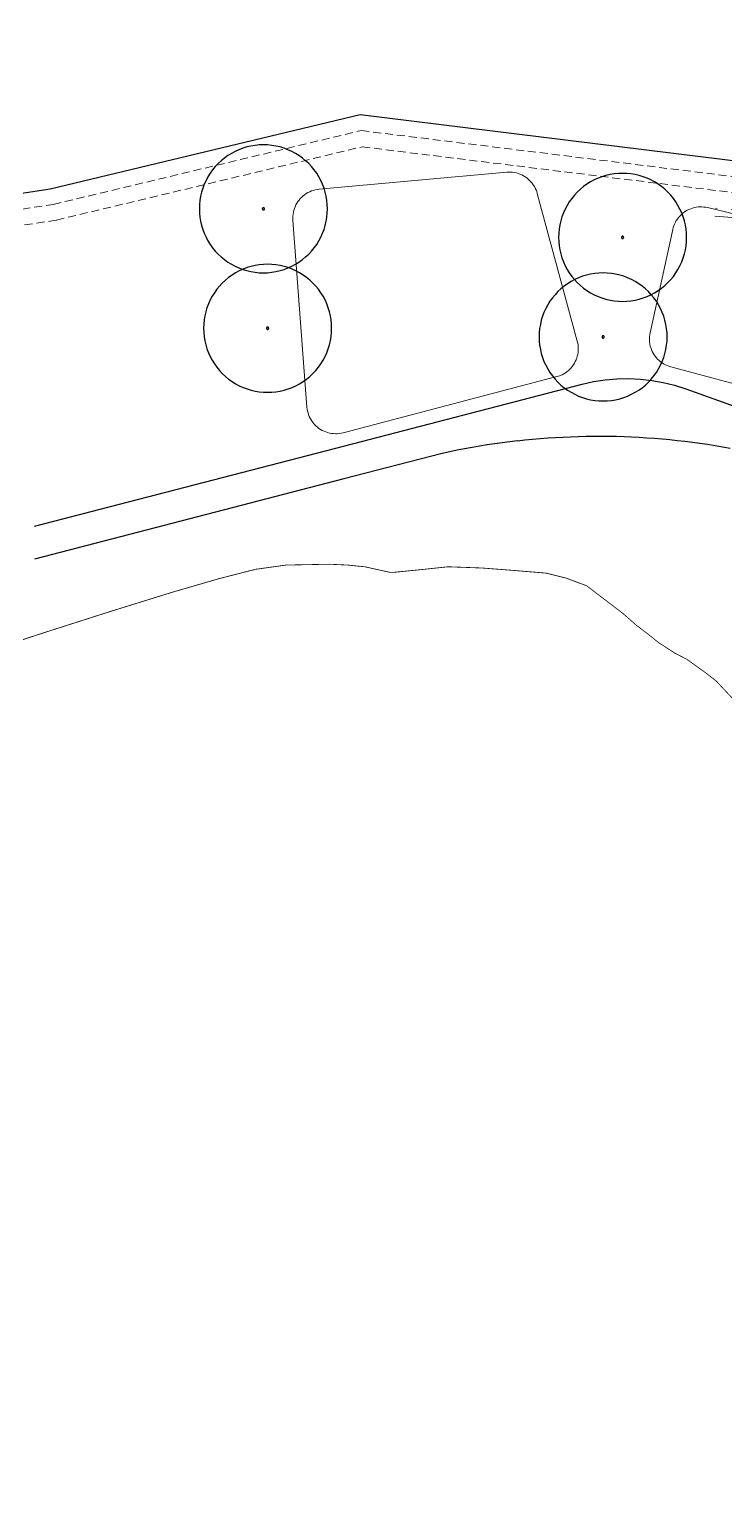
# Model space of a CAD drawing. Header units: inches. Extents: x -3368894 to 5148796, y 84 to 10864301.
# Drawn here: x 502408.4 to 502451.9, y 4346400.4 to 4346492.8 of the extents above; entities that cross this region are included whole.
import ezdxf

# ---------------------------------------------------------------- set-up
doc = ezdxf.new("R2010")
doc.units = ezdxf.units.IN
doc.header["$MEASUREMENT"] = 0
doc.linetypes.add('ACAD_ISO07W100', pattern=[3, 0, -3])
doc.linetypes.add('NASCOSTA', pattern=[0.375, 0.25, -0.125])
for name, color, linetype, lineweight in [('cm canale', 4, 'Continuous', 5), ('cm_quote', 174, 'Continuous', 0), ('cp_limite laguna_linea', 252, 'Continuous', 9), ('cp_piattaforme volumi_linea', 4, 'Continuous', 25), ('cp_pozzette_linee', 142, 'Continuous', 9)]:
    doc.layers.add(name, color=color, linetype=linetype, lineweight=lineweight)
for name, color, linetype in [('cp_alberi_linea', 103, 'Continuous'), ('cp_profilo passerella_linea', 12, 'Continuous'), ('cp_recinzioni leggere_linea', 4, 'Continuous'), ('cp_vegetazione_linee', 34, 'Continuous')]:
    doc.layers.add(name, color=color, linetype=linetype)
doc.styles.get("Standard").update_dxf_attribs({"font": 'GOTHIC.TTF'})
doc.dimstyles.new('Quote 200', dxfattribs={"dimtxt": 0.5, "dimasz": 0.2, "dimexe": 1.25, "dimexo": 0.625, "dimgap": 0.2, "dimtad": 1, "dimzin": 1, "dimtxsty": 'Standard', "dimblk": 'ARCHTICK', "dimcen": 2.5, "dimse1": 1, "dimse2": 1, "dimazin": 0, "dimtfac": 1, "dimtmove": 0, "dimatfit": 3, "dimldrblk": 'NONE', "dimfxl": 1, "dimlwd": 0, "dimarcsym": 0})

# ---------------------------------------------------------------- blocks, each defined once
blk = doc.blocks.new('_ArchTick')
at = {"color": 0, "linetype": 'ByBlock', "const_width": 0.15}
blk.add_lwpolyline([(-0.5, -0.5), (0.5, 0.5)], dxfattribs=at)
blk = doc.blocks.new('*D263')
at = {"layer": 'cm_quote', "color": 0, "lineweight": 0, "transparency": 16777216}
for p, q in [((-3368891.703, 8689622.26), (-929594.242, 10864300.067)), ((-3368894.34, 8689619.909), (-3368891.703, 8689622.26))]:
    blk.add_line(p, q, dxfattribs=at)
at = {"layer": 'DEFPOINTS', "color": 0, "transparency": 16777216}
for p in [(-3368891.703, 8689622.26), (503231.569, 4346330.378), (503228.933, 4346328.028)]:
    blk.add_point(p, dxfattribs=at)
at = {"layer": 'cm_quote', "color": 0, "lineweight": 0, "transparency": 16777216, "xscale": 0.2, "yscale": 0.2, "zscale": 0.2}
for p, rotation in [((-3368891.703, 8689622.26), 41.71758129249201), ((-3368894.34, 8689619.909), 221.717581292492)]:
    blk.add_blockref('_ArchTick', p, dxfattribs=dict(at, rotation=rotation))
at = {"layer": 'cm_quote', "color": 0, "transparency": 16777216, "insert": (-929595.199, 10864299.865), "char_height": 0.5, "attachment_point": 5, "rotation": 41.71758}
blk.add_mtext('3,53', dxfattribs=at)
blk = doc.blocks.new('_None')

msp = doc.modelspace()

# ---------------------------------------------------------------- linework, layer by layer
at = {"layer": 'cm canale'}
msp.add_lwpolyline([(502451.233, 4346481.136), (502465.68, 4346480.02), (502532.875, 4346455.768)], dxfattribs=at)
at = {"layer": 'cm canale', "linetype": 'ACAD_ISO07W100', "ltscale": 0.3}
msp.add_lwpolyline([(502451.272, 4346481.634), (502465.786, 4346480.513), (502533.044, 4346456.238)], dxfattribs=at)
at = {"layer": 'cp_alberi_linea'}
for points in [[(502427.019, 4346481.6), (502427.01, 4346481.862), (502426.984, 4346482.122), (502426.942, 4346482.381), (502426.882, 4346482.636), (502426.806, 4346482.886), (502426.714, 4346483.131), (502426.606, 4346483.369), (502426.483, 4346483.6), (502426.345, 4346483.823), (502426.192, 4346484.035), (502426.026, 4346484.238), (502425.847, 4346484.429), (502425.656, 4346484.608), (502425.454, 4346484.774), (502425.241, 4346484.926), (502425.019, 4346485.064), (502424.788, 4346485.188), (502424.549, 4346485.296), (502424.304, 4346485.388), (502424.054, 4346485.464), (502423.799, 4346485.523), (502423.541, 4346485.566), (502423.28, 4346485.592), (502423.019, 4346485.6), (502422.757, 4346485.592), (502422.497, 4346485.566), (502422.238, 4346485.523), (502421.983, 4346485.464), (502421.733, 4346485.388), (502421.488, 4346485.296), (502421.249, 4346485.188), (502421.019, 4346485.064), (502420.796, 4346484.926), (502420.584, 4346484.774), (502420.381, 4346484.608), (502420.19, 4346484.429), (502420.011, 4346484.238), (502419.845, 4346484.035), (502419.693, 4346483.823), (502419.555, 4346483.6), (502419.431, 4346483.369), (502419.323, 4346483.131), (502419.231, 4346482.886), (502419.155, 4346482.636), (502419.096, 4346482.381), (502419.053, 4346482.122), (502419.027, 4346481.862), (502419.019, 4346481.6), (502419.027, 4346481.339), (502419.053, 4346481.078), (502419.096, 4346480.82), (502419.155, 4346480.565), (502419.231, 4346480.315), (502419.323, 4346480.07), (502419.431, 4346479.831), (502419.555, 4346479.6), (502419.693, 4346479.378), (502419.845, 4346479.165), (502420.011, 4346478.963), (502420.19, 4346478.772), (502420.381, 4346478.593), (502420.584, 4346478.427), (502420.796, 4346478.274), (502421.019, 4346478.136), (502421.249, 4346478.013), (502421.488, 4346477.905), (502421.733, 4346477.813), (502421.983, 4346477.737), (502422.238, 4346477.677), (502422.497, 4346477.635), (502422.757, 4346477.609), (502423.019, 4346477.6), (502423.28, 4346477.609), (502423.541, 4346477.635), (502423.799, 4346477.677), (502424.054, 4346477.737), (502424.304, 4346477.813), (502424.549, 4346477.905), (502424.788, 4346478.013), (502425.019, 4346478.136), (502425.241, 4346478.274), (502425.454, 4346478.427), (502425.656, 4346478.593), (502425.847, 4346478.772), (502426.026, 4346478.963), (502426.192, 4346479.165), (502426.345, 4346479.378), (502426.483, 4346479.6), (502426.606, 4346479.831), (502426.714, 4346480.07), (502426.806, 4346480.315), (502426.882, 4346480.565), (502426.942, 4346480.82), (502426.984, 4346481.078), (502427.01, 4346481.339)], [(502449.457, 4346479.816), (502449.449, 4346480.077), (502449.423, 4346480.338), (502449.381, 4346480.596), (502449.321, 4346480.851), (502449.245, 4346481.102), (502449.153, 4346481.347), (502449.045, 4346481.585), (502448.921, 4346481.816), (502448.783, 4346482.038), (502448.631, 4346482.251), (502448.465, 4346482.453), (502448.286, 4346482.644), (502448.095, 4346482.823), (502447.892, 4346482.989), (502447.68, 4346483.142), (502447.457, 4346483.28), (502447.227, 4346483.403), (502446.988, 4346483.511), (502446.743, 4346483.604), (502446.493, 4346483.68), (502446.238, 4346483.739), (502445.979, 4346483.782), (502445.719, 4346483.807), (502445.457, 4346483.816), (502445.196, 4346483.807), (502444.935, 4346483.782), (502444.677, 4346483.739), (502444.422, 4346483.68), (502444.172, 4346483.604), (502443.927, 4346483.511), (502443.688, 4346483.403), (502443.457, 4346483.28), (502443.235, 4346483.142), (502443.022, 4346482.989), (502442.82, 4346482.823), (502442.629, 4346482.644), (502442.45, 4346482.453), (502442.284, 4346482.251), (502442.131, 4346482.038), (502441.993, 4346481.816), (502441.87, 4346481.585), (502441.762, 4346481.347), (502441.67, 4346481.102), (502441.594, 4346480.851), (502441.534, 4346480.596), (502441.492, 4346480.338), (502441.466, 4346480.077), (502441.457, 4346479.816), (502441.466, 4346479.554), (502441.492, 4346479.294), (502441.534, 4346479.036), (502441.594, 4346478.781), (502441.67, 4346478.53), (502441.762, 4346478.285), (502441.87, 4346478.047), (502441.993, 4346477.816), (502442.131, 4346477.594), (502442.284, 4346477.381), (502442.45, 4346477.178), (502442.629, 4346476.987), (502442.82, 4346476.809), (502443.022, 4346476.642), (502443.235, 4346476.49), (502443.457, 4346476.352), (502443.688, 4346476.228), (502443.927, 4346476.12), (502444.172, 4346476.028), (502444.422, 4346475.952), (502444.677, 4346475.893), (502444.935, 4346475.85), (502445.196, 4346475.824), (502445.457, 4346475.816), (502445.719, 4346475.824), (502445.979, 4346475.85), (502446.238, 4346475.893), (502446.493, 4346475.952), (502446.743, 4346476.028), (502446.988, 4346476.12), (502447.227, 4346476.228), (502447.457, 4346476.352), (502447.68, 4346476.49), (502447.892, 4346476.642), (502448.095, 4346476.809), (502448.286, 4346476.987), (502448.465, 4346477.178), (502448.631, 4346477.381), (502448.783, 4346477.594), (502448.921, 4346477.816), (502449.045, 4346478.047), (502449.153, 4346478.285), (502449.245, 4346478.53), (502449.321, 4346478.781), (502449.381, 4346479.036), (502449.423, 4346479.294), (502449.449, 4346479.554)], [(502423.089, 4346481.6), (502423.089, 4346481.605), (502423.088, 4346481.609), (502423.087, 4346481.614), (502423.086, 4346481.618), (502423.085, 4346481.623), (502423.083, 4346481.627), (502423.082, 4346481.631), (502423.079, 4346481.635), (502423.077, 4346481.639), (502423.074, 4346481.643), (502423.071, 4346481.647), (502423.068, 4346481.65), (502423.065, 4346481.653), (502423.061, 4346481.656), (502423.058, 4346481.659), (502423.054, 4346481.661), (502423.05, 4346481.663), (502423.045, 4346481.665), (502423.041, 4346481.667), (502423.037, 4346481.668), (502423.032, 4346481.669), (502423.028, 4346481.67), (502423.023, 4346481.67), (502423.019, 4346481.67), (502423.014, 4346481.67), (502423.009, 4346481.67), (502423.005, 4346481.669), (502423, 4346481.668), (502422.996, 4346481.667), (502422.992, 4346481.665), (502422.988, 4346481.663), (502422.984, 4346481.661), (502422.98, 4346481.659), (502422.976, 4346481.656), (502422.972, 4346481.653), (502422.969, 4346481.65), (502422.966, 4346481.647), (502422.963, 4346481.643), (502422.96, 4346481.639), (502422.958, 4346481.635), (502422.956, 4346481.631), (502422.954, 4346481.627), (502422.952, 4346481.623), (502422.951, 4346481.618), (502422.95, 4346481.614), (502422.949, 4346481.609), (502422.949, 4346481.605), (502422.949, 4346481.6), (502422.949, 4346481.596), (502422.949, 4346481.591), (502422.95, 4346481.587), (502422.951, 4346481.582), (502422.952, 4346481.578), (502422.954, 4346481.573), (502422.956, 4346481.569), (502422.958, 4346481.565), (502422.96, 4346481.561), (502422.963, 4346481.558), (502422.966, 4346481.554), (502422.969, 4346481.551), (502422.972, 4346481.548), (502422.976, 4346481.545), (502422.98, 4346481.542), (502422.984, 4346481.54), (502422.988, 4346481.537), (502422.992, 4346481.536), (502422.996, 4346481.534), (502423, 4346481.533), (502423.005, 4346481.532), (502423.009, 4346481.531), (502423.014, 4346481.53), (502423.019, 4346481.53), (502423.023, 4346481.53), (502423.028, 4346481.531), (502423.032, 4346481.532), (502423.037, 4346481.533), (502423.041, 4346481.534), (502423.045, 4346481.536), (502423.05, 4346481.537), (502423.054, 4346481.54), (502423.058, 4346481.542), (502423.061, 4346481.545), (502423.065, 4346481.548), (502423.068, 4346481.551), (502423.071, 4346481.554), (502423.074, 4346481.558), (502423.077, 4346481.561), (502423.079, 4346481.565), (502423.082, 4346481.569), (502423.083, 4346481.573), (502423.085, 4346481.578), (502423.086, 4346481.582), (502423.087, 4346481.587), (502423.088, 4346481.591), (502423.089, 4346481.596)], [(502445.527, 4346479.816), (502445.527, 4346479.82), (502445.527, 4346479.825), (502445.526, 4346479.83), (502445.525, 4346479.834), (502445.524, 4346479.838), (502445.522, 4346479.843), (502445.52, 4346479.847), (502445.518, 4346479.851), (502445.516, 4346479.855), (502445.513, 4346479.859), (502445.51, 4346479.862), (502445.507, 4346479.865), (502445.504, 4346479.869), (502445.5, 4346479.871), (502445.496, 4346479.874), (502445.492, 4346479.877), (502445.488, 4346479.879), (502445.484, 4346479.881), (502445.48, 4346479.882), (502445.476, 4346479.884), (502445.471, 4346479.885), (502445.467, 4346479.885), (502445.462, 4346479.886), (502445.457, 4346479.886), (502445.453, 4346479.886), (502445.448, 4346479.885), (502445.444, 4346479.885), (502445.439, 4346479.884), (502445.435, 4346479.882), (502445.431, 4346479.881), (502445.426, 4346479.879), (502445.422, 4346479.877), (502445.418, 4346479.874), (502445.415, 4346479.871), (502445.411, 4346479.869), (502445.408, 4346479.865), (502445.405, 4346479.862), (502445.402, 4346479.859), (502445.399, 4346479.855), (502445.397, 4346479.851), (502445.395, 4346479.847), (502445.393, 4346479.843), (502445.391, 4346479.838), (502445.39, 4346479.834), (502445.389, 4346479.83), (502445.388, 4346479.825), (502445.387, 4346479.82), (502445.387, 4346479.816), (502445.387, 4346479.811), (502445.388, 4346479.807), (502445.389, 4346479.802), (502445.39, 4346479.798), (502445.391, 4346479.793), (502445.393, 4346479.789), (502445.395, 4346479.785), (502445.397, 4346479.781), (502445.399, 4346479.777), (502445.402, 4346479.773), (502445.405, 4346479.77), (502445.408, 4346479.766), (502445.411, 4346479.763), (502445.415, 4346479.76), (502445.418, 4346479.758), (502445.422, 4346479.755), (502445.426, 4346479.753), (502445.431, 4346479.751), (502445.435, 4346479.749), (502445.439, 4346479.748), (502445.444, 4346479.747), (502445.448, 4346479.746), (502445.453, 4346479.746), (502445.457, 4346479.746), (502445.462, 4346479.746), (502445.467, 4346479.746), (502445.471, 4346479.747), (502445.476, 4346479.748), (502445.48, 4346479.749), (502445.484, 4346479.751), (502445.488, 4346479.753), (502445.492, 4346479.755), (502445.496, 4346479.758), (502445.5, 4346479.76), (502445.504, 4346479.763), (502445.507, 4346479.766), (502445.51, 4346479.77), (502445.513, 4346479.773), (502445.516, 4346479.777), (502445.518, 4346479.781), (502445.52, 4346479.785), (502445.522, 4346479.789), (502445.524, 4346479.793), (502445.525, 4346479.798), (502445.526, 4346479.802), (502445.527, 4346479.807), (502445.527, 4346479.811)], [(502427.278, 4346474.136), (502427.27, 4346474.397), (502427.244, 4346474.658), (502427.202, 4346474.916), (502427.142, 4346475.171), (502427.066, 4346475.422), (502426.974, 4346475.667), (502426.866, 4346475.905), (502426.743, 4346476.136), (502426.604, 4346476.358), (502426.452, 4346476.571), (502426.286, 4346476.773), (502426.107, 4346476.964), (502425.916, 4346477.143), (502425.713, 4346477.309), (502425.501, 4346477.462), (502425.278, 4346477.6), (502425.048, 4346477.723), (502424.809, 4346477.831), (502424.564, 4346477.924), (502424.314, 4346478), (502424.059, 4346478.059), (502423.801, 4346478.102), (502423.54, 4346478.127), (502423.278, 4346478.136), (502423.017, 4346478.127), (502422.756, 4346478.102), (502422.498, 4346478.059), (502422.243, 4346478), (502421.993, 4346477.924), (502421.748, 4346477.831), (502421.509, 4346477.723), (502421.278, 4346477.6), (502421.056, 4346477.462), (502420.843, 4346477.309), (502420.641, 4346477.143), (502420.45, 4346476.964), (502420.271, 4346476.773), (502420.105, 4346476.571), (502419.953, 4346476.358), (502419.814, 4346476.136), (502419.691, 4346475.905), (502419.583, 4346475.667), (502419.491, 4346475.422), (502419.415, 4346475.171), (502419.355, 4346474.916), (502419.313, 4346474.658), (502419.287, 4346474.397), (502419.278, 4346474.136), (502419.287, 4346473.874), (502419.313, 4346473.614), (502419.355, 4346473.355), (502419.415, 4346473.101), (502419.491, 4346472.85), (502419.583, 4346472.605), (502419.691, 4346472.367), (502419.814, 4346472.136), (502419.953, 4346471.914), (502420.105, 4346471.701), (502420.271, 4346471.498), (502420.45, 4346471.307), (502420.641, 4346471.128), (502420.843, 4346470.962), (502421.056, 4346470.81), (502421.278, 4346470.672), (502421.509, 4346470.548), (502421.748, 4346470.44), (502421.993, 4346470.348), (502422.243, 4346470.272), (502422.498, 4346470.213), (502422.756, 4346470.17), (502423.017, 4346470.144), (502423.278, 4346470.136), (502423.54, 4346470.144), (502423.801, 4346470.17), (502424.059, 4346470.213), (502424.314, 4346470.272), (502424.564, 4346470.348), (502424.809, 4346470.44), (502425.048, 4346470.548), (502425.278, 4346470.672), (502425.501, 4346470.81), (502425.713, 4346470.962), (502425.916, 4346471.128), (502426.107, 4346471.307), (502426.286, 4346471.498), (502426.452, 4346471.701), (502426.604, 4346471.914), (502426.743, 4346472.136), (502426.866, 4346472.367), (502426.974, 4346472.605), (502427.066, 4346472.85), (502427.142, 4346473.101), (502427.202, 4346473.355), (502427.244, 4346473.614), (502427.27, 4346473.874)], [(502448.244, 4346473.596), (502448.235, 4346473.858), (502448.21, 4346474.119), (502448.167, 4346474.377), (502448.108, 4346474.632), (502448.032, 4346474.882), (502447.939, 4346475.127), (502447.831, 4346475.366), (502447.708, 4346475.596), (502447.57, 4346475.819), (502447.417, 4346476.032), (502447.251, 4346476.234), (502447.072, 4346476.425), (502446.881, 4346476.604), (502446.679, 4346476.77), (502446.466, 4346476.922), (502446.244, 4346477.061), (502446.013, 4346477.184), (502445.775, 4346477.292), (502445.53, 4346477.384), (502445.279, 4346477.46), (502445.024, 4346477.52), (502444.766, 4346477.562), (502444.506, 4346477.588), (502444.244, 4346477.596), (502443.982, 4346477.588), (502443.722, 4346477.562), (502443.464, 4346477.52), (502443.209, 4346477.46), (502442.958, 4346477.384), (502442.713, 4346477.292), (502442.475, 4346477.184), (502442.244, 4346477.061), (502442.022, 4346476.922), (502441.809, 4346476.77), (502441.607, 4346476.604), (502441.416, 4346476.425), (502441.237, 4346476.234), (502441.071, 4346476.032), (502440.918, 4346475.819), (502440.78, 4346475.596), (502440.656, 4346475.366), (502440.548, 4346475.127), (502440.456, 4346474.882), (502440.38, 4346474.632), (502440.321, 4346474.377), (502440.278, 4346474.119), (502440.253, 4346473.858), (502440.244, 4346473.596), (502440.253, 4346473.335), (502440.278, 4346473.074), (502440.321, 4346472.816), (502440.38, 4346472.561), (502440.456, 4346472.311), (502440.548, 4346472.066), (502440.656, 4346471.827), (502440.78, 4346471.596), (502440.918, 4346471.374), (502441.071, 4346471.161), (502441.237, 4346470.959), (502441.416, 4346470.768), (502441.607, 4346470.589), (502441.809, 4346470.423), (502442.022, 4346470.271), (502442.244, 4346470.132), (502442.475, 4346470.009), (502442.713, 4346469.901), (502442.958, 4346469.809), (502443.209, 4346469.733), (502443.464, 4346469.673), (502443.722, 4346469.631), (502443.982, 4346469.605), (502444.244, 4346469.596), (502444.506, 4346469.605), (502444.766, 4346469.631), (502445.024, 4346469.673), (502445.279, 4346469.733), (502445.53, 4346469.809), (502445.775, 4346469.901), (502446.013, 4346470.009), (502446.244, 4346470.132), (502446.466, 4346470.271), (502446.679, 4346470.423), (502446.881, 4346470.589), (502447.072, 4346470.768), (502447.251, 4346470.959), (502447.417, 4346471.161), (502447.57, 4346471.374), (502447.708, 4346471.596), (502447.831, 4346471.827), (502447.939, 4346472.066), (502448.032, 4346472.311), (502448.108, 4346472.561), (502448.167, 4346472.816), (502448.21, 4346473.074), (502448.235, 4346473.335)], [(502423.349, 4346474.136), (502423.348, 4346474.14), (502423.348, 4346474.145), (502423.347, 4346474.15), (502423.346, 4346474.154), (502423.345, 4346474.158), (502423.343, 4346474.163), (502423.341, 4346474.167), (502423.339, 4346474.171), (502423.337, 4346474.175), (502423.334, 4346474.179), (502423.331, 4346474.182), (502423.328, 4346474.185), (502423.325, 4346474.189), (502423.321, 4346474.191), (502423.317, 4346474.194), (502423.313, 4346474.197), (502423.309, 4346474.199), (502423.305, 4346474.201), (502423.301, 4346474.202), (502423.297, 4346474.204), (502423.292, 4346474.205), (502423.288, 4346474.205), (502423.283, 4346474.206), (502423.278, 4346474.206), (502423.274, 4346474.206), (502423.269, 4346474.205), (502423.265, 4346474.205), (502423.26, 4346474.204), (502423.256, 4346474.202), (502423.252, 4346474.201), (502423.247, 4346474.199), (502423.243, 4346474.197), (502423.239, 4346474.194), (502423.236, 4346474.191), (502423.232, 4346474.189), (502423.229, 4346474.185), (502423.226, 4346474.182), (502423.223, 4346474.179), (502423.22, 4346474.175), (502423.218, 4346474.171), (502423.216, 4346474.167), (502423.214, 4346474.163), (502423.212, 4346474.158), (502423.211, 4346474.154), (502423.21, 4346474.15), (502423.209, 4346474.145), (502423.208, 4346474.14), (502423.208, 4346474.136), (502423.208, 4346474.131), (502423.209, 4346474.127), (502423.21, 4346474.122), (502423.211, 4346474.118), (502423.212, 4346474.113), (502423.214, 4346474.109), (502423.216, 4346474.105), (502423.218, 4346474.101), (502423.22, 4346474.097), (502423.223, 4346474.093), (502423.226, 4346474.09), (502423.229, 4346474.086), (502423.232, 4346474.083), (502423.236, 4346474.08), (502423.239, 4346474.078), (502423.243, 4346474.075), (502423.247, 4346474.073), (502423.252, 4346474.071), (502423.256, 4346474.069), (502423.26, 4346474.068), (502423.265, 4346474.067), (502423.269, 4346474.066), (502423.274, 4346474.066), (502423.278, 4346474.066), (502423.283, 4346474.066), (502423.288, 4346474.066), (502423.292, 4346474.067), (502423.297, 4346474.068), (502423.301, 4346474.069), (502423.305, 4346474.071), (502423.309, 4346474.073), (502423.313, 4346474.075), (502423.317, 4346474.078), (502423.321, 4346474.08), (502423.325, 4346474.083), (502423.328, 4346474.086), (502423.331, 4346474.09), (502423.334, 4346474.093), (502423.337, 4346474.097), (502423.339, 4346474.101), (502423.341, 4346474.105), (502423.343, 4346474.109), (502423.345, 4346474.113), (502423.346, 4346474.118), (502423.347, 4346474.122), (502423.348, 4346474.127), (502423.348, 4346474.131)], [(502444.314, 4346473.596), (502444.314, 4346473.601), (502444.313, 4346473.606), (502444.313, 4346473.61), (502444.312, 4346473.615), (502444.31, 4346473.619), (502444.309, 4346473.623), (502444.307, 4346473.627), (502444.305, 4346473.632), (502444.302, 4346473.635), (502444.3, 4346473.639), (502444.297, 4346473.643), (502444.294, 4346473.646), (502444.29, 4346473.649), (502444.287, 4346473.652), (502444.283, 4346473.655), (502444.279, 4346473.657), (502444.275, 4346473.659), (502444.271, 4346473.661), (502444.266, 4346473.663), (502444.262, 4346473.664), (502444.258, 4346473.665), (502444.253, 4346473.666), (502444.249, 4346473.666), (502444.244, 4346473.667), (502444.239, 4346473.666), (502444.235, 4346473.666), (502444.23, 4346473.665), (502444.226, 4346473.664), (502444.221, 4346473.663), (502444.217, 4346473.661), (502444.213, 4346473.659), (502444.209, 4346473.657), (502444.205, 4346473.655), (502444.201, 4346473.652), (502444.198, 4346473.649), (502444.194, 4346473.646), (502444.191, 4346473.643), (502444.188, 4346473.639), (502444.186, 4346473.635), (502444.183, 4346473.632), (502444.181, 4346473.627), (502444.179, 4346473.623), (502444.178, 4346473.619), (502444.176, 4346473.615), (502444.175, 4346473.61), (502444.174, 4346473.606), (502444.174, 4346473.601), (502444.174, 4346473.596), (502444.174, 4346473.592), (502444.174, 4346473.587), (502444.175, 4346473.583), (502444.176, 4346473.578), (502444.178, 4346473.574), (502444.179, 4346473.57), (502444.181, 4346473.565), (502444.183, 4346473.561), (502444.186, 4346473.558), (502444.188, 4346473.554), (502444.191, 4346473.55), (502444.194, 4346473.547), (502444.198, 4346473.544), (502444.201, 4346473.541), (502444.205, 4346473.538), (502444.209, 4346473.536), (502444.213, 4346473.534), (502444.217, 4346473.532), (502444.221, 4346473.53), (502444.226, 4346473.529), (502444.23, 4346473.528), (502444.235, 4346473.527), (502444.239, 4346473.527), (502444.244, 4346473.526), (502444.249, 4346473.527), (502444.253, 4346473.527), (502444.258, 4346473.528), (502444.262, 4346473.529), (502444.266, 4346473.53), (502444.271, 4346473.532), (502444.275, 4346473.534), (502444.279, 4346473.536), (502444.283, 4346473.538), (502444.287, 4346473.541), (502444.29, 4346473.544), (502444.294, 4346473.547), (502444.297, 4346473.55), (502444.3, 4346473.554), (502444.302, 4346473.558), (502444.305, 4346473.561), (502444.307, 4346473.565), (502444.309, 4346473.57), (502444.31, 4346473.574), (502444.312, 4346473.578), (502444.313, 4346473.583), (502444.313, 4346473.587), (502444.314, 4346473.592)]]:
    msp.add_lwpolyline(points, close=True, dxfattribs=at)
at = {"layer": 'cp_limite laguna_linea', "const_width": 0.05}
msp.add_lwpolyline([(502452.556, 4346450.76), (502451.313, 4346452.086), (502450.599, 4346452.642), (502449.488, 4346453.436), (502448.702, 4346453.847), (502447.723, 4346454.482), (502447.062, 4346455.011), (502446.313, 4346455.579), (502445.462, 4346456.328), (502443.217, 4346458.04), (502441.947, 4346458.516), (502440.677, 4346458.833), (502438.772, 4346458.992), (502436.708, 4346459.151), (502434.565, 4346459.23), (502433.057, 4346459.071), (502431.153, 4346458.881), (502431.073, 4346458.876), (502430.993, 4346458.878), (502430.914, 4346458.886), (502430.836, 4346458.9), (502429.353, 4346459.23), (502428.295, 4346459.336), (502427.13, 4346459.389), (502424.432, 4346459.336), (502422.527, 4346459.071), (502420.251, 4346458.489), (502417.341, 4346457.643), (502413.541, 4346456.463), (502409.811, 4346455.272), (502406.16, 4346454.081)], dxfattribs=at)
at = {"layer": 'cp_limite laguna_linea', "lineweight": 18, "const_width": 0.05}
msp.add_lwpolyline([(502452.556, 4346450.76), (502451.313, 4346452.086), (502450.599, 4346452.642), (502449.488, 4346453.436), (502448.702, 4346453.847), (502447.723, 4346454.482), (502447.062, 4346455.011), (502446.313, 4346455.579), (502445.462, 4346456.328), (502443.217, 4346458.04), (502441.947, 4346458.516), (502440.677, 4346458.833), (502438.772, 4346458.992), (502436.708, 4346459.151), (502434.565, 4346459.23), (502433.057, 4346459.071), (502431.153, 4346458.881), (502431.073, 4346458.876), (502430.993, 4346458.878), (502430.914, 4346458.886), (502430.836, 4346458.9), (502429.353, 4346459.23), (502428.295, 4346459.336), (502427.13, 4346459.389), (502424.432, 4346459.336), (502422.527, 4346459.071), (502420.251, 4346458.489), (502417.341, 4346457.643), (502413.541, 4346456.463), (502409.811, 4346455.272), (502406.16, 4346454.081)], dxfattribs=at)
at = {"layer": 'cp_piattaforme volumi_linea'}
for points in [[(502408.706, 4346461.765), (502427.548, 4346466.652), (502442.933, 4346470.643), (502443.646, 4346470.802), (502444.367, 4346470.915), (502445.095, 4346470.979), (502445.825, 4346470.994), (502446.555, 4346470.961), (502447.28, 4346470.88), (502447.999, 4346470.751), (502448.708, 4346470.574), (502449.403, 4346470.351), (502489.955, 4346455.83)], [(502444.597, 4346467.391), (502445.074, 4346467.382), (502445.55, 4346467.368), (502446.026, 4346467.349), (502446.502, 4346467.325), (502446.978, 4346467.296), (502447.453, 4346467.262), (502447.928, 4346467.223), (502448.403, 4346467.179), (502448.877, 4346467.13), (502449.35, 4346467.075), (502449.823, 4346467.016), (502450.296, 4346466.952), (502450.767, 4346466.882), (502451.238, 4346466.808), (502451.708, 4346466.729), (502452.177, 4346466.645)]]:
    msp.add_lwpolyline(points, dxfattribs=at)
at = {"layer": 'cp_pozzette_linee'}
msp.add_lwpolyline([(502441.348, 4346471.111), (502441.462, 4346471.145), (502441.573, 4346471.186), (502441.681, 4346471.234), (502441.785, 4346471.29), (502441.886, 4346471.352), (502441.982, 4346471.42), (502442.074, 4346471.495), (502442.161, 4346471.576), (502442.242, 4346471.662), (502442.317, 4346471.753), (502442.386, 4346471.849), (502442.449, 4346471.95), (502442.505, 4346472.054), (502442.554, 4346472.162), (502442.595, 4346472.272), (502442.63, 4346472.386), (502442.657, 4346472.501), (502442.676, 4346472.618), (502442.687, 4346472.735), (502442.691, 4346472.854), (502442.687, 4346472.972), (502442.675, 4346473.09), (502442.656, 4346473.206), (502442.629, 4346473.322), (502440.13, 4346482.563), (502440.095, 4346482.678), (502440.053, 4346482.79), (502440.003, 4346482.898), (502439.946, 4346483.004), (502439.882, 4346483.105), (502439.811, 4346483.202), (502439.734, 4346483.294), (502439.652, 4346483.38), (502439.563, 4346483.461), (502439.47, 4346483.536), (502439.372, 4346483.604), (502439.269, 4346483.666), (502439.163, 4346483.721), (502439.053, 4346483.768), (502438.94, 4346483.808), (502438.825, 4346483.841), (502438.708, 4346483.866), (502438.589, 4346483.883), (502438.47, 4346483.892), (502438.35, 4346483.893), (502438.23, 4346483.886), (502426.495, 4346482.823), (502426.375, 4346482.808), (502426.255, 4346482.785), (502426.138, 4346482.754), (502426.022, 4346482.715), (502425.91, 4346482.668), (502425.801, 4346482.614), (502425.696, 4346482.552), (502425.595, 4346482.484), (502425.5, 4346482.409), (502425.409, 4346482.327), (502425.324, 4346482.24), (502425.246, 4346482.147), (502425.174, 4346482.049), (502425.108, 4346481.947), (502425.05, 4346481.84), (502424.999, 4346481.729), (502424.955, 4346481.615), (502424.92, 4346481.499), (502424.892, 4346481.381), (502424.873, 4346481.26), (502424.861, 4346481.139), (502424.858, 4346481.018), (502424.863, 4346480.896), (502425.74, 4346469.209), (502425.753, 4346469.089), (502425.774, 4346468.969), (502425.804, 4346468.852), (502425.841, 4346468.736), (502425.886, 4346468.623), (502425.938, 4346468.514), (502425.997, 4346468.408), (502426.064, 4346468.307), (502426.137, 4346468.21), (502426.217, 4346468.118), (502426.302, 4346468.032), (502426.393, 4346467.952), (502426.49, 4346467.879), (502426.591, 4346467.812), (502426.696, 4346467.751), (502426.805, 4346467.699), (502426.918, 4346467.653), (502427.033, 4346467.615), (502427.151, 4346467.586), (502427.27, 4346467.564), (502427.391, 4346467.55), (502427.512, 4346467.544), (502427.633, 4346467.547), (502427.754, 4346467.557), (502427.874, 4346467.576), (502427.992, 4346467.603)], close=True, dxfattribs=at)
msp.add_lwpolyline([(502472.869, 4346465.194), (502448.466, 4346471.73), (502448.352, 4346471.765), (502448.24, 4346471.807), (502448.131, 4346471.856), (502448.026, 4346471.913), (502447.925, 4346471.976), (502447.828, 4346472.046), (502447.737, 4346472.123), (502447.65, 4346472.205), (502447.569, 4346472.292), (502447.494, 4346472.385), (502447.425, 4346472.483), (502447.363, 4346472.585), (502447.308, 4346472.691), (502447.26, 4346472.8), (502447.22, 4346472.913), (502447.187, 4346473.027), (502447.161, 4346473.144), (502447.144, 4346473.262), (502447.134, 4346473.381), (502447.132, 4346473.5), (502447.138, 4346473.62), (502447.152, 4346473.738), (502447.174, 4346473.855), (502448.594, 4346480.311), (502448.624, 4346480.426), (502448.661, 4346480.54), (502448.705, 4346480.65), (502448.757, 4346480.758), (502448.816, 4346480.862), (502448.881, 4346480.961), (502448.953, 4346481.057), (502449.031, 4346481.147), (502449.115, 4346481.232), (502449.205, 4346481.311), (502449.299, 4346481.384), (502449.398, 4346481.45), (502449.501, 4346481.51), (502449.608, 4346481.563), (502449.718, 4346481.609), (502449.831, 4346481.647), (502449.947, 4346481.678), (502450.064, 4346481.701), (502450.182, 4346481.716), (502450.301, 4346481.723), (502450.42, 4346481.723), (502450.539, 4346481.714), (502450.658, 4346481.698), (502450.775, 4346481.674), (502482.165, 4346474.095)], dxfattribs=at)
at = {"layer": 'cp_profilo passerella_linea'}
for points in [[(502438.888, 4346467.102), (502438.414, 4346467.045), (502437.942, 4346466.984), (502437.47, 4346466.917), (502436.999, 4346466.845), (502436.528, 4346466.768), (502436.059, 4346466.686), (502435.59, 4346466.599), (502435.123, 4346466.508), (502434.656, 4346466.411), (502434.19, 4346466.309), (502428.049, 4346464.716), (502408.713, 4346459.701)], [(502438.888, 4346467.102), (502439.361, 4346467.154)], [(502439.361, 4346467.154), (502439.836, 4346467.201), (502440.31, 4346467.243), (502440.786, 4346467.279), (502441.261, 4346467.311), (502441.737, 4346467.337), (502442.213, 4346467.359), (502442.689, 4346467.375), (502443.166, 4346467.387), (502443.642, 4346467.393), (502444.119, 4346467.395)], [(502444.121, 4346467.395), (502444.597, 4346467.391)]]:
    msp.add_lwpolyline(points, dxfattribs=at)
at = {"layer": 'cp_recinzioni leggere_linea'}
msp.add_lwpolyline([(502377.588, 4346478.245), (502388.545, 4346479.626), (502409.697, 4346482.858), (502429.071, 4346487.504), (502466.364, 4346482.898), (502483.137, 4346476.627), (502524.307, 4346461.417), (502547.138, 4346453.239), (502585.971, 4346448.386)], dxfattribs=at)
at = {"layer": 'cp_vegetazione_linee', "linetype": 'NASCOSTA', "lineweight": 13, "ltscale": 2}
for points in [[(502186.132, 4346415.946), (502186.737, 4346416.13), (502187.305, 4346416.309), (502188.352, 4346416.743), (502226.547, 4346430.521), (502238.213, 4346434.41), (502262.424, 4346456.847), (502275.41, 4346462.555), (502317.466, 4346468.597), (502377.721, 4346477.254), (502388.683, 4346478.636), (502409.89, 4346481.876), (502429.128, 4346486.489), (502466.124, 4346481.92), (502482.789, 4346475.69), (502523.965, 4346460.477), (502546.904, 4346452.261), (502585.955, 4346447.38), (502606.038, 4346448.84), (502634.559, 4346450.563), (502659.979, 4346451.587), (502688.863, 4346451.853), (502722.539, 4346448.771)], [(502185.808, 4346414.806), (502186.421, 4346414.988), (502187.033, 4346415.175), (502187.647, 4346415.368), (502188.713, 4346415.81), (502226.874, 4346429.576), (502238.735, 4346433.53), (502262.98, 4346455.999), (502275.687, 4346461.585), (502317.608, 4346467.607), (502377.855, 4346476.263), (502388.821, 4346477.645), (502410.082, 4346480.894), (502429.185, 4346485.475), (502465.885, 4346480.942), (502482.44, 4346474.752), (502523.623, 4346459.537), (502546.671, 4346451.282), (502585.929, 4346446.376), (502606.104, 4346447.842), (502634.609, 4346449.564), (502660.004, 4346450.587), (502688.822, 4346450.853), (502722.912, 4346447.733)]]:
    msp.add_lwpolyline(points, dxfattribs=at)

# ---------------------------------------------------------------- dimensions: what is measured, and where the dimension line sits
at = {"layer": 'cm_quote'}
dim = msp.add_linear_dim(base=(-3368891.703, 8689622.26), p1=(503228.933, 4346328.028), p2=(503231.569, 4346330.378), angle=41.71758, dimstyle='Quote 200', dxfattribs=at)
dim.commit()
dim.dimension.update_dxf_attribs({"geometry": '*D263', "text_midpoint": (-929594.876, 10864299.502), "dimtype": 161})

doc.saveas('drawing.dxf')
